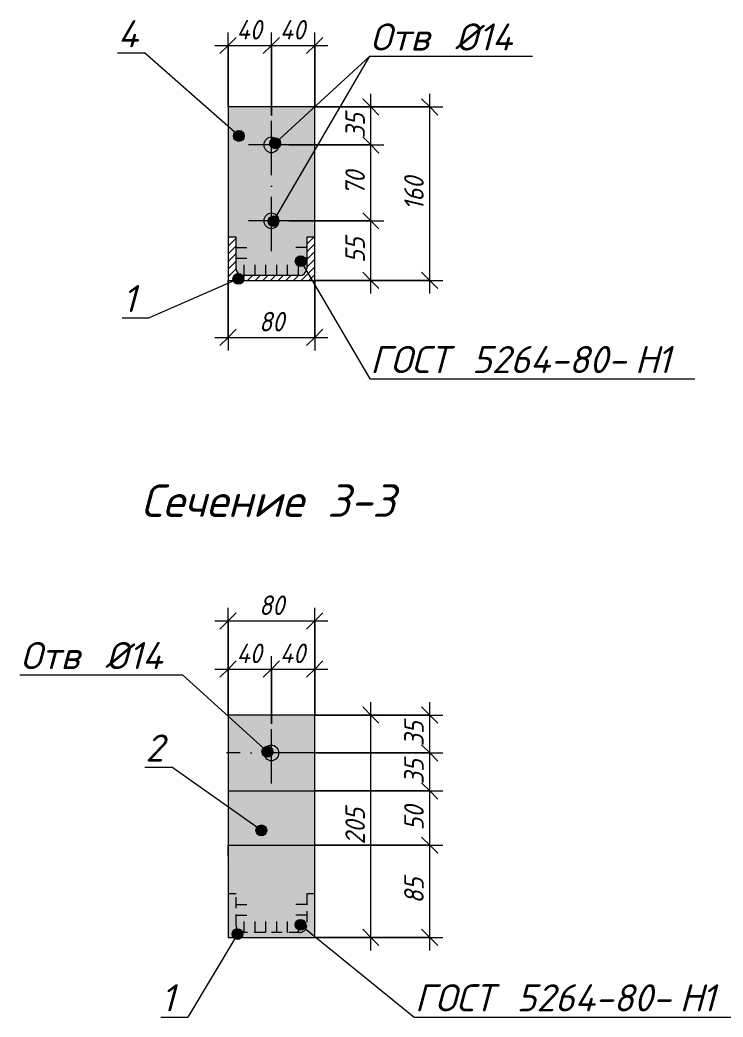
# Model space of a CAD drawing. Header units: millimetres. Extents: x 1214 to 43479, y -809 to 8550.
# Drawn here: x 19737 to 20386, y 1497 to 2417 of the extents above; entities that cross this region are included whole.
import ezdxf

# ---------------------------------------------------------------- set-up
doc = ezdxf.new("R2010")
doc.units = ezdxf.units.MM
for name, pattern in [('200_ШТРИХ_ш1п0_6_', [16, 10, -6]), ('50_200_ШТРИХ_1Т_ш5_п1_п1_', [70, 50, -10, 0, -10]), ('IMPORT-Невидимая', [39.122222, 28.222222, -10.9])]:
    doc.linetypes.add(name, pattern=pattern)
for name, color, linetype, lineweight in [('A-ANNO-DIMS', 7, 'Continuous', 9), ('A-ANNO-DIMS-10', 7, 'Continuous', 9), ('A-ANNO-NOTE', 7, 'Continuous', 9), ('A-DETL-1', 7, '200_ШТРИХ_ш1п0_6_', 5), ('A-DETL-2', 7, 'Continuous', 5), ('A-DETL-3', 7, 'Continuous', 20), ('A-DETL-4', 7, 'IMPORT-Невидимая', 5), ('A-DETL-CNTR', 7, '50_200_ШТРИХ_1Т_ш5_п1_п1_', 9), ('A-DETL-GENF-2', 7, 'Continuous', 5), ('G-ANNO-TEXT', 7, 'Continuous', 9)]:
    doc.layers.add(name, color=color, linetype=linetype, lineweight=lineweight)
doc.layers.add('A-DETL-GENF-1', color=7, linetype='Continuous', lineweight=9, true_color=0xffffff)
doc.styles.add('ISOCPEUR_B_I', font='', dxfattribs={"height": 30})
doc.styles.add('ISOCPEUR_I_1', font='isocpeui.ttf', dxfattribs={"width": 0.9, "height": 18})
doc.styles.add('ISOCPEUR_I_3', font='isocpeui.ttf', dxfattribs={"height": 25})
doc.styles.get('ISOCPEUR_B_I').set_extended_font_data('ISOCPEUR', italic=True, bold=True)
doc.dimstyles.new('ISO-1_8_0_9К_СРЕДНИЙ', dxfattribs={"dimscale": 304.8, "dimtxt": 17.927661, "dimasz": 0.049213, "dimexe": 0.03937, "dimexo": 0, "dimgap": 0, "dimtad": 1, "dimdec": 0, "dimzin": 0, "dimdsep": 46, "dimtxsty": 'ISOCPEUR_I_1', "dimblk1": 'OBLIQUE', "dimblk2": 'OBLIQUE', "dimsah": 1, "dimcen": 0.09, "dimdle": 0.03937, "dimazin": 0, "dimtfac": 1, "dimtdec": 4, "dimtix": 1, "dimtmove": 0, "dimatfit": 3, "dimfxl": 1, "dimtvp": 1, "dimtolj": 1, "dimtzin": 0, "dimarcsym": 2})

# ---------------------------------------------------------------- blocks, each defined once
blk = doc.blocks.new('DIMBLOCK1-АР1_Фахверк_Швеллер 80_Узлы')
at = {"layer": 'A-ANNO-DIMS-10'}
for p, q in [((19929.15, 1775.83), (19929.15, 1830.16)), ((19969.15, 1767.83), (19969.15, 1830.16)), ((19917.15, 1818.16), (19969.15, 1818.16)), ((19929.15, 1818.16), (19929.15, 1775.83)), ((19969.15, 1818.16), (19969.15, 1767.83))]:
    blk.add_line(p, q, dxfattribs=at)
at = {"layer": 'A-ANNO-DIMS-10', "lineweight": 20}
for p, q in [((19929.15, 1818.16), (19936.65, 1825.66)), ((19969.15, 1818.16), (19976.65, 1825.66)), ((19929.15, 1818.16), (19921.65, 1810.66)), ((19969.15, 1818.16), (19961.65, 1810.66))]:
    blk.add_line(p, q, dxfattribs=at)
at = {"layer": 'A-ANNO-DIMS-10', "color": 0, "insert": (19937.08, 1841.68), "char_height": 18, "width": 28.9601, "attachment_point": 1, "line_spacing_factor": 1.149209, "style": 'ISOCPEUR_I_1'}
blk.add_mtext('40', dxfattribs=at)
blk = doc.blocks.new('_Oblique')
at = {"color": 0, "linetype": 'ByBlock', "lineweight": -2}
blk.add_line((-0.5, -0.5), (0.5, 0.5), dxfattribs=at)
blk = doc.blocks.new('DIMBLOCK2-АР1_Фахверк_Швеллер 80_Узлы')
at = {"layer": 'A-ANNO-DIMS-10'}
for p, q in [((19969.15, 1767.83), (19969.15, 1830.16)), ((20009.15, 1775.83), (20009.15, 1830.16)), ((19969.15, 1818.16), (20021.15, 1818.16)), ((19969.15, 1818.16), (19969.15, 1767.83)), ((20009.15, 1818.16), (20009.15, 1775.83))]:
    blk.add_line(p, q, dxfattribs=at)
at = {"layer": 'A-ANNO-DIMS-10', "lineweight": 20}
for p, q in [((19969.15, 1818.16), (19976.65, 1825.66)), ((20009.15, 1818.16), (20016.65, 1825.66)), ((19969.15, 1818.16), (19961.65, 1810.66)), ((20009.15, 1818.16), (20001.65, 1810.66))]:
    blk.add_line(p, q, dxfattribs=at)
at = {"layer": 'A-ANNO-DIMS-10', "color": 0, "insert": (19977.08, 1841.68), "char_height": 18, "width": 28.9601, "attachment_point": 1, "line_spacing_factor": 1.149209, "style": 'ISOCPEUR_I_1'}
blk.add_mtext('40', dxfattribs=at)
blk = doc.blocks.new('DIMBLOCK12-АР1_Фахверк_Швеллер 80_Узлы')
at = {"layer": 'A-ANNO-DIMS-10'}
for p, q in [((19929.15, 2336.56), (19929.15, 2405.22)), ((19969.15, 2328.56), (19969.15, 2405.22)), ((19917.15, 2393.22), (19969.15, 2393.22)), ((19929.15, 2393.22), (19929.15, 2336.56)), ((19969.15, 2393.22), (19969.15, 2328.56))]:
    blk.add_line(p, q, dxfattribs=at)
at = {"layer": 'A-ANNO-DIMS-10', "lineweight": 20}
for p, q in [((19929.15, 2393.22), (19936.65, 2400.72)), ((19969.15, 2393.22), (19976.65, 2400.72)), ((19929.15, 2393.22), (19921.65, 2385.72)), ((19969.15, 2393.22), (19961.65, 2385.72))]:
    blk.add_line(p, q, dxfattribs=at)
at = {"layer": 'A-ANNO-DIMS-10', "color": 0, "insert": (19937.08, 2416.73), "char_height": 18, "width": 28.9601, "attachment_point": 1, "line_spacing_factor": 1.149209, "style": 'ISOCPEUR_I_1'}
blk.add_mtext('40', dxfattribs=at)
blk = doc.blocks.new('DIMBLOCK13-АР1_Фахверк_Швеллер 80_Узлы')
at = {"layer": 'A-ANNO-DIMS-10'}
for p, q in [((19969.15, 2328.56), (19969.15, 2405.22)), ((20009.15, 2336.56), (20009.15, 2405.22)), ((19969.15, 2393.22), (20021.15, 2393.22)), ((19969.15, 2393.22), (19969.15, 2328.56)), ((20009.15, 2393.22), (20009.15, 2336.56))]:
    blk.add_line(p, q, dxfattribs=at)
at = {"layer": 'A-ANNO-DIMS-10', "lineweight": 20}
for p, q in [((19969.15, 2393.22), (19976.65, 2400.72)), ((20009.15, 2393.22), (20016.65, 2400.72)), ((19969.15, 2393.22), (19961.65, 2385.72)), ((20009.15, 2393.22), (20001.65, 2385.72))]:
    blk.add_line(p, q, dxfattribs=at)
at = {"layer": 'A-ANNO-DIMS-10', "color": 0, "insert": (19977.08, 2416.73), "char_height": 18, "width": 28.9601, "attachment_point": 1, "line_spacing_factor": 1.149209, "style": 'ISOCPEUR_I_1'}
blk.add_mtext('40', dxfattribs=at)
blk = doc.blocks.new('DIMBLOCK14-АР1_Фахверк_Швеллер 80_Узлы')
at = {"layer": 'A-ANNO-DIMS-10', "lineweight": 20}
for p, q in [((20060.89, 2231.56), (20053.39, 2239.06)), ((20060.89, 2231.56), (20068.39, 2224.06)), ((20060.89, 2176.56), (20053.39, 2184.06)), ((20060.89, 2176.56), (20068.39, 2169.06))]:
    blk.add_line(p, q, dxfattribs=at)
at = {"layer": 'A-ANNO-DIMS-10'}
for p, q in [((19985.15, 2231.56), (20072.89, 2231.56)), ((20060.89, 2231.56), (19985.15, 2231.56)), ((20060.89, 2164.56), (20060.89, 2231.56)), ((20009.15, 2176.56), (20072.89, 2176.56)), ((20060.89, 2176.56), (20009.15, 2176.56))]:
    blk.add_line(p, q, dxfattribs=at)
at = {"layer": 'A-ANNO-DIMS-10', "color": 0, "insert": (20037.37, 2192.69), "char_height": 18, "width": 27.3052, "attachment_point": 1, "rotation": 90, "line_spacing_factor": 1.149209, "style": 'ISOCPEUR_I_1'}
blk.add_mtext('55', dxfattribs=at)
blk = doc.blocks.new('DIMBLOCK15-АР1_Фахверк_Швеллер 80_Узлы')
at = {"layer": 'A-ANNO-DIMS-10', "lineweight": 20}
for p, q in [((20060.89, 2301.56), (20053.39, 2309.06)), ((20060.89, 2301.56), (20068.39, 2294.06)), ((20060.89, 2231.56), (20053.39, 2239.06)), ((20060.89, 2231.56), (20068.39, 2224.06))]:
    blk.add_line(p, q, dxfattribs=at)
at = {"layer": 'A-ANNO-DIMS-10'}
for p, q in [((19985.15, 2301.56), (20072.89, 2301.56)), ((20060.89, 2301.56), (19985.15, 2301.56)), ((20060.89, 2231.56), (20060.89, 2301.56)), ((19985.15, 2231.56), (20072.89, 2231.56)), ((20060.89, 2231.56), (19985.15, 2231.56))]:
    blk.add_line(p, q, dxfattribs=at)
at = {"layer": 'A-ANNO-DIMS-10', "color": 0, "insert": (20037.37, 2255.19), "char_height": 18, "width": 27.3052, "attachment_point": 1, "rotation": 90, "line_spacing_factor": 1.149209, "style": 'ISOCPEUR_I_1'}
blk.add_mtext('70', dxfattribs=at)
blk = doc.blocks.new('DIMBLOCK16-АР1_Фахверк_Швеллер 80_Узлы')
at = {"layer": 'A-ANNO-DIMS-10'}
for p, q in [((20060.89, 2301.56), (20060.89, 2348.56)), ((20009.15, 2336.56), (20072.89, 2336.56)), ((20060.89, 2336.56), (20009.15, 2336.56)), ((19985.15, 2301.56), (20072.89, 2301.56)), ((20060.89, 2301.56), (19985.15, 2301.56))]:
    blk.add_line(p, q, dxfattribs=at)
at = {"layer": 'A-ANNO-DIMS-10', "lineweight": 20}
for p, q in [((20060.89, 2336.56), (20053.39, 2344.06)), ((20060.89, 2336.56), (20068.39, 2329.06)), ((20060.89, 2301.56), (20053.39, 2309.06)), ((20060.89, 2301.56), (20068.39, 2294.06))]:
    blk.add_line(p, q, dxfattribs=at)
at = {"layer": 'A-ANNO-DIMS-10', "color": 0, "insert": (20037.37, 2307.69), "char_height": 18, "width": 27.3052, "attachment_point": 1, "rotation": 90, "line_spacing_factor": 1.149209, "style": 'ISOCPEUR_I_1'}
blk.add_mtext('35', dxfattribs=at)
blk = doc.blocks.new('DIMBLOCK17-АР1_Фахверк_Швеллер 80_Узлы')
at = {"layer": 'A-ANNO-DIMS-10'}
for p, q in [((20115.14, 2164.56), (20115.14, 2348.56)), ((20009.15, 2336.56), (20127.14, 2336.56)), ((20115.14, 2336.56), (20009.15, 2336.56)), ((20009.15, 2176.56), (20127.14, 2176.56)), ((20115.14, 2176.56), (20009.15, 2176.56))]:
    blk.add_line(p, q, dxfattribs=at)
at = {"layer": 'A-ANNO-DIMS-10', "lineweight": 20}
for p, q in [((20115.14, 2336.56), (20107.64, 2344.06)), ((20115.14, 2336.56), (20122.64, 2329.06)), ((20115.14, 2176.56), (20107.64, 2184.06)), ((20115.14, 2176.56), (20122.64, 2169.06))]:
    blk.add_line(p, q, dxfattribs=at)
at = {"layer": 'A-ANNO-DIMS-10', "color": 0, "insert": (20091.62, 2241.22), "char_height": 18, "width": 36.8207, "attachment_point": 1, "rotation": 90, "line_spacing_factor": 1.149209, "style": 'ISOCPEUR_I_1'}
blk.add_mtext('160', dxfattribs=at)
blk = doc.blocks.new('DIMBLOCK18-АР1_Фахверк_Швеллер 80_Узлы')
at = {"layer": 'A-ANNO-DIMS-10'}
for p, q in [((19929.15, 2176.56), (19929.15, 2112.07)), ((19929.15, 2124.07), (19929.15, 2176.56)), ((20009.15, 2176.56), (20009.15, 2112.07)), ((20009.15, 2124.07), (20009.15, 2176.56)), ((19917.15, 2124.07), (20021.15, 2124.07))]:
    blk.add_line(p, q, dxfattribs=at)
at = {"layer": 'A-ANNO-DIMS-10', "lineweight": 20}
for p, q in [((19929.15, 2124.07), (19921.65, 2116.57)), ((19929.15, 2124.07), (19936.65, 2131.57)), ((20009.15, 2124.07), (20001.65, 2116.57)), ((20009.15, 2124.07), (20016.65, 2131.57))]:
    blk.add_line(p, q, dxfattribs=at)
at = {"layer": 'A-ANNO-DIMS-10', "color": 0, "insert": (19957.77, 2147.59), "char_height": 18, "width": 27.3052, "attachment_point": 1, "line_spacing_factor": 1.149209, "style": 'ISOCPEUR_I_1'}
blk.add_mtext('80', dxfattribs=at)
blk = doc.blocks.new('DIMBLOCK19-АР1_Фахверк_Швеллер 80_Узлы')
at = {"layer": 'A-ANNO-DIMS-10'}
for p, q in [((19929.15, 1775.83), (19929.15, 1874.56)), ((20009.15, 1775.83), (20009.15, 1874.56)), ((19917.15, 1862.56), (20021.15, 1862.56)), ((19929.15, 1862.56), (19929.15, 1775.83)), ((20009.15, 1862.56), (20009.15, 1775.83))]:
    blk.add_line(p, q, dxfattribs=at)
at = {"layer": 'A-ANNO-DIMS-10', "lineweight": 20}
for p, q in [((19929.15, 1862.56), (19936.65, 1870.06)), ((20009.15, 1862.56), (20016.65, 1870.06)), ((19929.15, 1862.56), (19921.65, 1855.06)), ((20009.15, 1862.56), (20001.65, 1855.06))]:
    blk.add_line(p, q, dxfattribs=at)
at = {"layer": 'A-ANNO-DIMS-10', "color": 0, "insert": (19957.77, 1886.08), "char_height": 18, "width": 27.3052, "attachment_point": 1, "line_spacing_factor": 1.149209, "style": 'ISOCPEUR_I_1'}
blk.add_mtext('80', dxfattribs=at)
blk = doc.blocks.new('DIMBLOCK20-АР1_Фахверк_Швеллер 80_Узлы')
at = {"layer": 'A-ANNO-DIMS-10'}
for p, q in [((20009.15, 1655.83), (20127.14, 1655.83)), ((20115.14, 1655.83), (20009.15, 1655.83)), ((20115.14, 1558.83), (20115.14, 1655.83)), ((20009.15, 1570.83), (20127.14, 1570.83)), ((20115.14, 1570.83), (20009.15, 1570.83))]:
    blk.add_line(p, q, dxfattribs=at)
at = {"layer": 'A-ANNO-DIMS-10', "lineweight": 20}
for p, q in [((20115.14, 1655.83), (20107.64, 1663.33)), ((20115.14, 1655.83), (20122.64, 1648.33)), ((20115.14, 1570.83), (20107.64, 1578.33)), ((20115.14, 1570.83), (20122.64, 1563.33))]:
    blk.add_line(p, q, dxfattribs=at)
at = {"layer": 'A-ANNO-DIMS-10', "color": 0, "insert": (20091.62, 1601.95), "char_height": 18, "width": 27.3052, "attachment_point": 1, "rotation": 90, "line_spacing_factor": 1.149209, "style": 'ISOCPEUR_I_1'}
blk.add_mtext('85', dxfattribs=at)
blk = doc.blocks.new('DIMBLOCK21-АР1_Фахверк_Швеллер 80_Узлы')
at = {"layer": 'A-ANNO-DIMS-10', "lineweight": 20}
for p, q in [((20115.14, 1705.83), (20107.64, 1713.33)), ((20115.14, 1705.83), (20122.64, 1698.33)), ((20115.14, 1655.83), (20107.64, 1663.33)), ((20115.14, 1655.83), (20122.64, 1648.33))]:
    blk.add_line(p, q, dxfattribs=at)
at = {"layer": 'A-ANNO-DIMS-10'}
for p, q in [((20009.15, 1705.83), (20127.14, 1705.83)), ((20115.14, 1705.83), (20009.15, 1705.83)), ((20115.14, 1655.83), (20115.14, 1705.83)), ((20009.15, 1655.83), (20127.14, 1655.83)), ((20115.14, 1655.83), (20009.15, 1655.83))]:
    blk.add_line(p, q, dxfattribs=at)
at = {"layer": 'A-ANNO-DIMS-10', "color": 0, "insert": (20091.62, 1669.45), "char_height": 18, "width": 27.3052, "attachment_point": 1, "rotation": 90, "line_spacing_factor": 1.149209, "style": 'ISOCPEUR_I_1'}
blk.add_mtext('50', dxfattribs=at)
blk = doc.blocks.new('DIMBLOCK22-АР1_Фахверк_Швеллер 80_Узлы')
at = {"layer": 'A-ANNO-DIMS-10', "lineweight": 20}
for p, q in [((20115.14, 1740.83), (20107.64, 1748.33)), ((20115.14, 1740.83), (20122.64, 1733.33)), ((20115.14, 1705.83), (20107.64, 1713.33)), ((20115.14, 1705.83), (20122.64, 1698.33))]:
    blk.add_line(p, q, dxfattribs=at)
at = {"layer": 'A-ANNO-DIMS-10'}
for p, q in [((20010.45, 1740.83), (20127.14, 1740.83)), ((20115.14, 1740.83), (20010.45, 1740.83)), ((20115.14, 1705.83), (20115.14, 1740.83)), ((20009.15, 1705.83), (20127.14, 1705.83)), ((20115.14, 1705.83), (20009.15, 1705.83))]:
    blk.add_line(p, q, dxfattribs=at)
at = {"layer": 'A-ANNO-DIMS-10', "color": 0, "insert": (20091.62, 1711.95), "char_height": 18, "width": 27.3052, "attachment_point": 1, "rotation": 90, "line_spacing_factor": 1.149209, "style": 'ISOCPEUR_I_1'}
blk.add_mtext('35', dxfattribs=at)
blk = doc.blocks.new('DIMBLOCK23-АР1_Фахверк_Швеллер 80_Узлы')
at = {"layer": 'A-ANNO-DIMS-10'}
for p, q in [((20115.14, 1740.83), (20115.14, 1787.83)), ((20009.15, 1775.83), (20127.14, 1775.83)), ((20115.14, 1775.83), (20009.15, 1775.83)), ((20010.45, 1740.83), (20127.14, 1740.83)), ((20115.14, 1740.83), (20010.45, 1740.83))]:
    blk.add_line(p, q, dxfattribs=at)
at = {"layer": 'A-ANNO-DIMS-10', "lineweight": 20}
for p, q in [((20115.14, 1775.83), (20107.64, 1783.33)), ((20115.14, 1775.83), (20122.64, 1768.33)), ((20115.14, 1740.83), (20107.64, 1748.33)), ((20115.14, 1740.83), (20122.64, 1733.33))]:
    blk.add_line(p, q, dxfattribs=at)
at = {"layer": 'A-ANNO-DIMS-10', "color": 0, "insert": (20091.62, 1746.95), "char_height": 18, "width": 27.3052, "attachment_point": 1, "rotation": 90, "line_spacing_factor": 1.149209, "style": 'ISOCPEUR_I_1'}
blk.add_mtext('35', dxfattribs=at)
blk = doc.blocks.new('DIMBLOCK24-АР1_Фахверк_Швеллер 80_Узлы')
at = {"layer": 'A-ANNO-DIMS-10'}
for p, q in [((20060.89, 1558.83), (20060.89, 1787.83)), ((20009.15, 1775.83), (20072.89, 1775.83)), ((20060.89, 1775.83), (20009.15, 1775.83)), ((20009.15, 1570.83), (20072.89, 1570.83)), ((20060.89, 1570.83), (20009.15, 1570.83))]:
    blk.add_line(p, q, dxfattribs=at)
at = {"layer": 'A-ANNO-DIMS-10', "lineweight": 20}
for p, q in [((20060.89, 1775.83), (20053.39, 1783.33)), ((20060.89, 1775.83), (20068.39, 1768.33)), ((20060.89, 1570.83), (20053.39, 1578.33)), ((20060.89, 1570.83), (20068.39, 1563.33))]:
    blk.add_line(p, q, dxfattribs=at)
at = {"layer": 'A-ANNO-DIMS-10', "color": 0, "insert": (20037.37, 1656.26), "char_height": 18, "width": 40.9578, "attachment_point": 1, "rotation": 90, "line_spacing_factor": 1.149209, "style": 'ISOCPEUR_I_1'}
blk.add_mtext('205', dxfattribs=at)
blk = doc.blocks.new('_AT__Текстовая выноска - _AT__Текстовая выноска-17339369-АР1_Фахверк_Швеллер 80_Узлы')
at = {"layer": 'A-ANNO-NOTE'}
blk.add_line((0, 0), (15, 0), dxfattribs=at)
blk = doc.blocks.new('_AT__Текстовая выноска - _AT__Текстовая выноска-17339261-АР1_Фахверк_Швеллер 80_Узлы')
at = {"layer": 'A-ANNO-NOTE'}
blk.add_line((0, 0), (30, 0), dxfattribs=at)
blk = doc.blocks.new('_AT__Текстовая выноска - _AT__Текстовая выноска-17339234-АР1_Фахверк_Швеллер 80_Узлы')
at = {"layer": 'A-ANNO-NOTE'}
blk.add_line((0, 0), (2.5, 0), dxfattribs=at)

msp = doc.modelspace()

# ---------------------------------------------------------------- hatches: boundary and pattern name
at = {"layer": 'A-ANNO-NOTE'}
h = msp.add_hatch(color=256, dxfattribs=at)
edge = h.paths.add_edge_path(flags=0)
edge.add_arc((19939.19801, 2309.84738), 5, 0, 360)
h = msp.add_hatch(color=256, dxfattribs=at)
edge = h.paths.add_edge_path(flags=0)
edge.add_arc((19972.65174, 2303.02274), 5, 0, 360)
h = msp.add_hatch(color=256, dxfattribs=at)
edge = h.paths.add_edge_path(flags=0)
edge.add_arc((19971.16392, 2231.21116), 5, 0, 360)
h = msp.add_hatch(color=256, dxfattribs=at)
edge = h.paths.add_edge_path(flags=0)
edge.add_arc((19996.21861, 2194.32046), 5, 0, 360)
h = msp.add_hatch(color=256, dxfattribs=at)
edge = h.paths.add_edge_path(flags=0)
edge.add_arc((19938.67826, 2178.05558), 5, 0, 360)
h = msp.add_hatch(color=256, dxfattribs=at)
edge = h.paths.add_edge_path(flags=0)
edge.add_arc((19965.48158, 1742.01043), 5, 0, 360)
h = msp.add_hatch(color=256, dxfattribs=at)
edge = h.paths.add_edge_path(flags=0)
edge.add_arc((19959.88641, 1669.42473), 5, 0, 360)
h = msp.add_hatch(color=256, dxfattribs=at)
edge = h.paths.add_edge_path(flags=0)
edge.add_arc((19996.04148, 1582.39528), 5, 0, 360)
h = msp.add_hatch(color=256, dxfattribs=at)
edge = h.paths.add_edge_path(flags=0)
edge.add_arc((19937.84367, 1573.78632), 5, 0, 360)
at = {"layer": 'A-DETL-GENF-1'}
h = msp.add_hatch(color=256, dxfattribs=at)
h.paths.add_polyline_path([(19995.24707, 2181.06306), (19996.92939, 2181.28454), (19998.49707, 2181.93389), (19999.84326, 2182.96686), (20000.87623, 2184.31306), (20001.52559, 2185.88073), (20001.74707, 2187.56306), (20001.74707, 2216.56306), (20009.14707, 2216.56306), (20009.14707, 2336.56306), (19929.14707, 2336.56306), (19929.14707, 2216.56306), (19936.54707, 2216.56306), (19936.54707, 2187.56306), (19936.76855, 2185.88073), (19937.4179, 2184.31306), (19938.45087, 2182.96686), (19939.79707, 2181.93389), (19941.36474, 2181.28454), (19943.04707, 2181.06306)], flags=0)
h.paths.add_polyline_path([(19969.14707, 2224.56306), (19967.33533, 2224.80158), (19965.64707, 2225.50088), (19964.19732, 2226.61331), (19963.08489, 2228.06306), (19962.38559, 2229.75132), (19962.14707, 2231.56306), (19962.38559, 2233.37479), (19963.08489, 2235.06306), (19964.19732, 2236.5128), (19965.64707, 2237.62523), (19967.33533, 2238.32454), (19969.14707, 2238.56306), (19970.9588, 2238.32454), (19972.64707, 2237.62523), (19974.09682, 2236.5128), (19975.20925, 2235.06306), (19975.90855, 2233.37479), (19976.14707, 2231.56306), (19975.90855, 2229.75132), (19975.20925, 2228.06306), (19974.09682, 2226.61331), (19972.64707, 2225.50088), (19970.9588, 2224.80158)], flags=0)
h.paths.add_polyline_path([(19969.14707, 2294.56306), (19967.33533, 2294.80158), (19965.64707, 2295.50088), (19964.19732, 2296.61331), (19963.08489, 2298.06306), (19962.38559, 2299.75132), (19962.14707, 2301.56306), (19962.38559, 2303.37479), (19963.08489, 2305.06306), (19964.19732, 2306.5128), (19965.64707, 2307.62523), (19967.33533, 2308.32454), (19969.14707, 2308.56306), (19970.9588, 2308.32454), (19972.64707, 2307.62523), (19974.09682, 2306.5128), (19975.20925, 2305.06306), (19975.90855, 2303.37479), (19976.14707, 2301.56306), (19975.90855, 2299.75132), (19975.20925, 2298.06306), (19974.09682, 2296.61331), (19972.64707, 2295.50088), (19970.9588, 2294.80158)], flags=0)
for points in [[(19969.14707, 2294.56306), (19970.9588, 2294.80158), (19972.64707, 2295.50088), (19974.09682, 2296.61331), (19975.20925, 2298.06306), (19975.90855, 2299.75132), (19976.14707, 2301.56306), (19975.90855, 2303.37479), (19975.20925, 2305.06306), (19974.09682, 2306.5128), (19972.64707, 2307.62523), (19970.9588, 2308.32454), (19969.14707, 2308.56306), (19967.33533, 2308.32454), (19965.64707, 2307.62523), (19964.19732, 2306.5128), (19963.08489, 2305.06306), (19962.38559, 2303.37479), (19962.14707, 2301.56306), (19962.38559, 2299.75132), (19963.08489, 2298.06306), (19964.19732, 2296.61331), (19965.64707, 2295.50088), (19967.33533, 2294.80158)], [(19969.14707, 2224.56306), (19970.9588, 2224.80158), (19972.64707, 2225.50088), (19974.09682, 2226.61331), (19975.20925, 2228.06306), (19975.90855, 2229.75132), (19976.14707, 2231.56306), (19975.90855, 2233.37479), (19975.20925, 2235.06306), (19974.09682, 2236.5128), (19972.64707, 2237.62523), (19970.9588, 2238.32454), (19969.14707, 2238.56306), (19967.33533, 2238.32454), (19965.64707, 2237.62523), (19964.19732, 2236.5128), (19963.08489, 2235.06306), (19962.38559, 2233.37479), (19962.14707, 2231.56306), (19962.38559, 2229.75132), (19963.08489, 2228.06306), (19964.19732, 2226.61331), (19965.64707, 2225.50088), (19967.33533, 2224.80158)], [(19969.14707, 1733.826), (19970.9588, 1734.06452), (19972.64707, 1734.76382), (19974.09682, 1735.87625), (19975.20925, 1737.326), (19975.90855, 1739.01426), (19976.14707, 1740.826), (19975.90855, 1742.63773), (19975.20925, 1744.326), (19974.09682, 1745.77574), (19972.64707, 1746.88818), (19970.9588, 1747.58748), (19969.14707, 1747.826), (19967.33533, 1747.58748), (19965.64707, 1746.88818), (19964.19732, 1745.77574), (19963.08489, 1744.326), (19962.38559, 1742.63773), (19962.14707, 1740.826), (19962.38559, 1739.01426), (19963.08489, 1737.326), (19964.19732, 1735.87625), (19965.64707, 1734.76382), (19967.33533, 1734.06452)], [(19996.92939, 1570.826), (20009.14707, 1570.826), (20009.14707, 1610.826), (20001.74707, 1610.826), (20001.74707, 1581.826), (20001.52559, 1580.14367), (20000.87623, 1578.576), (19999.84326, 1577.2298), (19998.49707, 1576.19683), (19996.92939, 1575.54748), (19995.24707, 1575.326), (19943.04707, 1575.326), (19941.36474, 1575.54748), (19939.79707, 1576.19683), (19938.45087, 1577.2298), (19937.30975, 1578.83709), (19936.76855, 1580.14367), (19936.54707, 1581.826), (19936.54707, 1610.826), (19929.14707, 1610.826), (19929.14707, 1570.826), (19995.24707, 1570.826)]]:
    msp.add_hatch(color=256, dxfattribs=at).paths.add_polyline_path(points, flags=0)
h = msp.add_hatch(color=256, dxfattribs=at)
h.paths.add_polyline_path([(19995.24707, 1575.326), (19996.92939, 1575.54748), (19998.49707, 1576.19683), (19999.84326, 1577.2298), (20000.87623, 1578.576), (20001.52559, 1580.14367), (20001.74707, 1581.826), (20001.74707, 1610.826), (20009.14707, 1610.826), (20009.14707, 1775.826), (19929.14707, 1775.826), (19929.14707, 1610.826), (19936.54707, 1610.826), (19936.54707, 1581.826), (19936.76855, 1580.14367), (19937.4179, 1578.576), (19938.45087, 1577.2298), (19939.79707, 1576.19683), (19941.36474, 1575.54748), (19943.04707, 1575.326)], flags=0)
h.paths.add_polyline_path([(19969.14707, 1733.826), (19967.33533, 1734.06452), (19965.64707, 1734.76382), (19964.19732, 1735.87625), (19963.08489, 1737.326), (19962.38559, 1739.01426), (19962.14707, 1740.826), (19962.38559, 1742.63773), (19963.08489, 1744.326), (19964.19732, 1745.77574), (19965.64707, 1746.88818), (19967.33533, 1747.58748), (19969.14707, 1747.826), (19970.9588, 1747.58748), (19972.64707, 1746.88818), (19974.09682, 1745.77574), (19975.20925, 1744.326), (19975.90855, 1742.63773), (19976.14707, 1740.826), (19975.90855, 1739.01426), (19975.20925, 1737.326), (19974.09682, 1735.87625), (19972.64707, 1734.76382), (19970.9588, 1734.06452)], flags=0)
at = {"layer": 'A-DETL-GENF-2'}
h = msp.add_hatch(dxfattribs=at)
h.set_pattern_fill('FP_2', color=256, style=0, pattern_type=2)
h.set_pattern_definition([(45, (17226.049, 0), (-3.535534, 3.535534), [])])
h.paths.add_polyline_path([(19929.14707, 2176.56306), (20009.14707, 2176.56306), (20009.14707, 2216.56306), (20001.74707, 2216.56306), (20001.74707, 2187.56306), (20001.52559, 2185.88073), (20000.87623, 2184.31306), (19999.84326, 2182.96686), (19998.49707, 2181.93389), (19996.92939, 2181.28454), (19995.24707, 2181.06306), (19943.04707, 2181.06306), (19941.36474, 2181.28454), (19939.79707, 2181.93389), (19938.45087, 2182.96686), (19937.30975, 2184.57415), (19936.76855, 2185.88073), (19936.54707, 2187.56306), (19936.54707, 2216.56306), (19929.14707, 2216.56306), (19929.14707, 2181.06306)], flags=0)

# ---------------------------------------------------------------- linework, layer by layer
at = {"layer": 'A-ANNO-NOTE'}
for p, q in [((19939.19801, 2309.84738), (19852.13313, 2386.34339)), ((19971.16392, 2231.21116), (20059.81093, 2383.31477)), ((19972.65174, 2303.02274), (20059.81093, 2383.31477)), ((19996.21861, 2194.32046), (20059.81093, 2085.87775)), ((19938.67826, 2178.05558), (19856.48754, 2142.11344)), ((19965.48158, 1742.01043), (19887.26446, 1812.88943)), ((19959.88641, 1669.42473), (19877.48316, 1727.65884)), ((19996.04148, 1582.39528), (20100.96725, 1497.31496)), ((19937.84367, 1573.78632), (19892.07085, 1497.31496))]:
    msp.add_line(p, q, dxfattribs=at)
for centre in [(19939.19801, 2309.84738), (19972.65174, 2303.02274), (19971.16392, 2231.21116), (19996.21861, 2194.32046), (19938.67826, 2178.05558), (19965.48158, 1742.01043), (19959.88641, 1669.42473), (19996.04148, 1582.39528), (19937.84367, 1573.78632)]:
    msp.add_circle(centre, 5, dxfattribs=at)
at = {"layer": 'A-DETL-1'}
for p, q in [((19936.54707, 1610.826), (19929.14707, 1610.826)), ((19929.14707, 1610.826), (19929.14707, 1570.826)), ((19936.54707, 1581.826), (19936.54707, 1610.826)), ((20009.14707, 1610.826), (20001.74707, 1610.826)), ((20001.74707, 1610.826), (20001.74707, 1581.826)), ((20009.14707, 1570.826), (20009.14707, 1610.826)), ((19995.24707, 1575.326), (19943.04707, 1575.326)), ((19929.14707, 1570.826), (20009.14707, 1570.826))]:
    msp.add_line(p, q, dxfattribs=at)
for centre, start, end in [((19943.04707, 1581.826), 180, 270), ((19995.24707, 1581.826), 270, 0)]:
    msp.add_arc(centre, 6.5, start, end, dxfattribs=at)
at = {"layer": 'A-DETL-2'}
for p, q in [((20009.14707, 2336.56306), (19929.14707, 2336.56306)), ((19929.14707, 2336.56306), (19929.14707, 2216.56306)), ((20009.14707, 2216.56306), (20009.14707, 2336.56306)), ((19936.54707, 2216.56306), (19929.14707, 2216.56306)), ((19929.14707, 2216.56306), (19929.14707, 2176.56306)), ((19936.54707, 2187.56306), (19936.54707, 2216.56306)), ((20009.14707, 2216.56306), (20001.74707, 2216.56306)), ((20001.74707, 2216.56306), (20001.74707, 2187.56306)), ((20009.14707, 2176.56306), (20009.14707, 2216.56306)), ((19936.54707, 2206.96306), (19946.54707, 2206.96306)), ((20001.74707, 2206.96306), (19991.74707, 2206.96306)), ((19936.54707, 2196.96306), (19946.54707, 2196.96306)), ((19944.14707, 2181.06306), (19944.14707, 2191.06306)), ((19954.14707, 2181.06306), (19954.14707, 2191.06306)), ((19964.14707, 2181.06306), (19964.14707, 2191.06306)), ((19974.14707, 2181.06306), (19974.14707, 2191.06306)), ((19984.14707, 2181.06306), (19984.14707, 2191.06306)), ((20001.74707, 2196.96306), (19991.74707, 2196.96306)), ((19994.14707, 2181.06306), (19994.14707, 2191.06306)), ((19995.24707, 2181.06306), (19943.04707, 2181.06306)), ((19929.14707, 2176.56306), (20009.14707, 2176.56306)), ((19936.54707, 1601.226), (19946.54707, 1601.226)), ((20001.74707, 1601.226), (19991.74707, 1601.226)), ((19936.54707, 1591.226), (19946.54707, 1591.226)), ((20001.74707, 1591.226), (19991.74707, 1591.226)), ((19944.14707, 1575.326), (19944.14707, 1585.326)), ((19954.14707, 1575.326), (19954.14707, 1585.326)), ((19964.14707, 1575.326), (19964.14707, 1585.326)), ((19974.14707, 1575.326), (19974.14707, 1585.326)), ((19984.14707, 1575.326), (19984.14707, 1585.326)), ((19994.14707, 1575.326), (19994.14707, 1585.326))]:
    msp.add_line(p, q, dxfattribs=at)
for centre, radius, start, end in [((19969.14707, 2301.56306), 7, 90, 270), ((19969.14707, 2301.56306), 7, 270, 90), ((19969.14707, 2231.56306), 7, 90, 270), ((19969.14707, 2231.56306), 7, 270, 90), ((19943.04707, 2187.56306), 6.5, 180, 270), ((19995.24707, 2187.56306), 6.5, 270, 0), ((19969.14707, 1740.826), 7, 90, 270), ((19969.14707, 1740.826), 7, 270, 90)]:
    msp.add_arc(centre, radius, start, end, dxfattribs=at)
at = {"layer": 'A-DETL-3'}
for p, q in [((20009.14707, 1775.826), (19929.14707, 1775.826)), ((19929.14707, 1775.826), (19929.14707, 1570.826)), ((20009.14707, 1570.826), (20009.14707, 1775.826)), ((19929.14707, 1705.826), (20009.14707, 1705.826)), ((19929.14707, 1655.826), (20009.14707, 1655.826)), ((19929.14707, 1570.826), (20009.14707, 1570.826))]:
    msp.add_line(p, q, dxfattribs=at)
at = {"layer": 'A-DETL-4'}
msp.add_line((19929.14707, 1645.826), (19929.14707, 1655.826), dxfattribs=at)
at = {"layer": 'A-DETL-CNTR'}
for p, q in [((19969.14707, 2203.56306), (19969.14707, 2328.56306)), ((19985.14728, 2301.56306), (19948.14707, 2301.56306)), ((19985.14728, 2231.56306), (19948.14707, 2231.56306)), ((19969.14707, 1712.826), (19969.14707, 1767.826)), ((20010.45423, 1740.826), (19927.83991, 1740.826))]:
    msp.add_line(p, q, dxfattribs=at)

# ---------------------------------------------------------------- block references
at = {"layer": 'A-ANNO-NOTE', "xscale": 10, "yscale": 10, "zscale": 10}
for name, p in [('_AT__Текстовая выноска - _AT__Текстовая выноска-17339234-АР1_Фахверк_Швеллер 80_Узлы', (19827.13313, 2386.34339)), ('_AT__Текстовая выноска - _AT__Текстовая выноска-17339369-АР1_Фахверк_Швеллер 80_Узлы', (20059.81093, 2383.31477)), ('_AT__Текстовая выноска - _AT__Текстовая выноска-17339234-АР1_Фахверк_Швеллер 80_Узлы', (19831.48754, 2142.11344)), ('_AT__Текстовая выноска - _AT__Текстовая выноска-17339261-АР1_Фахверк_Швеллер 80_Узлы', (20059.81093, 2085.87775)), ('_AT__Текстовая выноска - _AT__Текстовая выноска-17339369-АР1_Фахверк_Швеллер 80_Узлы', (19737.26446, 1812.88943)), ('_AT__Текстовая выноска - _AT__Текстовая выноска-17339234-АР1_Фахверк_Швеллер 80_Узлы', (19852.48316, 1727.65884)), ('_AT__Текстовая выноска - _AT__Текстовая выноска-17339234-АР1_Фахверк_Швеллер 80_Узлы', (19867.07085, 1497.31496)), ('_AT__Текстовая выноска - _AT__Текстовая выноска-17339261-АР1_Фахверк_Швеллер 80_Узлы', (20100.96725, 1497.31496))]:
    msp.add_blockref(name, p, dxfattribs=at)

# ---------------------------------------------------------------- texts
at = {"layer": 'A-ANNO-NOTE', "char_height": 25, "attachment_point": 1, "style": 'ISOCPEUR_I_3'}
for s, insert, width in [('\\fISOCPEUR|b0|i1|c204|p34|;4', (19827.5433, 2416.59415), 24.8523125), ('Отв', (20060.22111, 2413.56553), 75.358625), (' Ø14', (20122.3982, 2413.56553), 91.392375), ('\\fISOCPEUR|b0|i1|c204|p34|;1', (19831.89771, 2172.36421), 16.03375), ('ГОСТ', (20060.22111, 2116.12851), 94.599125), (' 5264-80-', (20138.2732, 2116.12851), 201.2235625), ('\\fISOCPEUR|b0|i1|c204|p34|;Н', (20304.29924, 2116.12851), 24.8523125), ('\\fISOCPEUR|b0|i1|c204|p34|;1', (20324.80445, 2116.12851), 16.03375), ('Отв', (19737.67464, 1843.14019), 75.358625), (' Ø14', (19799.85172, 1843.14019), 91.392375), ('\\fISOCPEUR|b0|i1|c204|p34|;2', (19852.89334, 1757.9096), 22.44725), ('\\fISOCPEUR|b0|i1|c204|p34|;1', (19867.48103, 1527.56572), 16.03375), ('ГОСТ', (20101.37743, 1527.56572), 94.599125), (' 5264-80-', (20179.42951, 1527.56572), 201.2235625), ('\\fISOCPEUR|b0|i1|c204|p34|;Н', (20345.45556, 1527.56572), 24.8523125), ('\\fISOCPEUR|b0|i1|c204|p34|;1', (20365.96076, 1527.56572), 16.03375)]:
    msp.add_mtext(s, dxfattribs=dict(at, insert=insert, width=width))
at = {"layer": 'G-ANNO-TEXT', "char_height": 30, "attachment_point": 1, "style": 'ISOCPEUR_B_I'}
for s, insert, width in [('Сечение', (19848.8311, 1988.50505), 185.1898125), (' 3-3', (20001.62797, 1988.50505), 102.616)]:
    msp.add_mtext(s, dxfattribs=dict(at, insert=insert, width=width))

# ---------------------------------------------------------------- dimensions: what is measured, and where the dimension line sits
at = {"layer": 'A-ANNO-DIMS'}
for base, p1, p2, override, picture, middle in [((19969.14707, 2393.21505), (19929.14707, 2336.56306), (19969.14707, 2328.56306), {"dimpost": '<>', "dimfxl": 40.792156}, 'DIMBLOCK12-АР1_Фахверк_Швеллер 80_Узлы', (19949.14707, 2402.21505)), ((20009.14707, 2393.21505), (19969.14707, 2328.56306), (20009.14707, 2336.56306), {"dimpost": '<>', "dimfxl": 40.792156}, 'DIMBLOCK13-АР1_Фахверк_Швеллер 80_Узлы', (19989.14707, 2402.21505)), ((20009.14707, 2124.07071), (19929.14707, 2176.56306), (20009.14707, 2176.56306), {"dimpost": '<>', "dimfxl": 80}, 'DIMBLOCK18-АР1_Фахверк_Швеллер 80_Узлы', (19969.14707, 2133.07071)), ((20009.14707, 1862.56474), (19929.14707, 1775.826), (20009.14707, 1775.826), {"dimpost": '<>', "dimfxl": 80}, 'DIMBLOCK19-АР1_Фахверк_Швеллер 80_Узлы', (19969.14707, 1871.56474)), ((19969.14707, 1818.16128), (19929.14707, 1775.826), (19969.14707, 1767.826), {"dimpost": '<>', "dimfxl": 40.792156}, 'DIMBLOCK1-АР1_Фахверк_Швеллер 80_Узлы', (19949.14707, 1827.16128)), ((20009.14707, 1818.16128), (19969.14707, 1767.826), (20009.14707, 1775.826), {"dimpost": '<>', "dimfxl": 40.792156}, 'DIMBLOCK2-АР1_Фахверк_Швеллер 80_Узлы', (19989.14707, 1827.16128))]:
    dim = msp.add_linear_dim(base=base, p1=p1, p2=p2, dimstyle='ISO-1_8_0_9К_СРЕДНИЙ', override=override, dxfattribs=at)
    dim.commit()
    dim.dimension.update_dxf_attribs({"geometry": picture, "text_midpoint": middle})
for base, p1, p2, override, picture, middle in [((20060.88591, 2336.56306), (19985.14728, 2301.56306), (20009.14707, 2336.56306), {"dimpost": '<>', "dimfxl": 42.438069}, 'DIMBLOCK16-АР1_Фахверк_Швеллер 80_Узлы', (20051.88591, 2319.06306)), ((20115.13607, 2336.56306), (20009.14707, 2176.56306), (20009.14707, 2336.56306), {"dimpost": '<>', "dimfxl": 160}, 'DIMBLOCK17-АР1_Фахверк_Швеллер 80_Узлы', (20106.13607, 2256.56306)), ((20060.88591, 2301.56306), (19985.14728, 2231.56306), (19985.14728, 2301.56306), {"dimpost": '<>', "dimfxl": 70}, 'DIMBLOCK15-АР1_Фахверк_Швеллер 80_Узлы', (20051.77, 2266.56306)), ((20060.88591, 2231.56306), (20009.14707, 2176.56306), (19985.14728, 2231.56306), {"dimpost": '<>', "dimfxl": 60.008247}, 'DIMBLOCK14-АР1_Фахверк_Швеллер 80_Узлы', (20051.88591, 2204.06306)), ((20115.13607, 1775.826), (20010.45423, 1740.826), (20009.14707, 1775.826), {"dimpost": '<>', "dimfxl": 35.024401}, 'DIMBLOCK23-АР1_Фахверк_Швеллер 80_Узлы', (20106.13607, 1758.326)), ((20060.88591, 1775.826), (20009.14707, 1570.826), (20009.14707, 1775.826), {"dimpost": '<>', "dimfxl": 205}, 'DIMBLOCK24-АР1_Фахверк_Швеллер 80_Узлы', (20051.88591, 1673.326)), ((20115.13607, 1740.826), (20009.14707, 1705.826), (20010.45423, 1740.826), {"dimpost": '<>', "dimfxl": 35.024401}, 'DIMBLOCK22-АР1_Фахверк_Швеллер 80_Узлы', (20106.13607, 1723.326)), ((20115.13607, 1705.826), (20009.14707, 1655.826), (20009.14707, 1705.826), {"dimpost": '<>', "dimfxl": 50}, 'DIMBLOCK21-АР1_Фахверк_Швеллер 80_Узлы', (20106.13607, 1680.826)), ((20115.13607, 1655.826), (20009.14707, 1570.826), (20009.14707, 1655.826), {"dimpost": '<>', "dimfxl": 85}, 'DIMBLOCK20-АР1_Фахверк_Швеллер 80_Узлы', (20106.13607, 1613.326))]:
    dim = msp.add_linear_dim(base=base, p1=p1, p2=p2, angle=90, dimstyle='ISO-1_8_0_9К_СРЕДНИЙ', override=override, dxfattribs=at)
    dim.commit()
    dim.dimension.update_dxf_attribs({"geometry": picture, "text_midpoint": middle})

doc.saveas('drawing.dxf')
